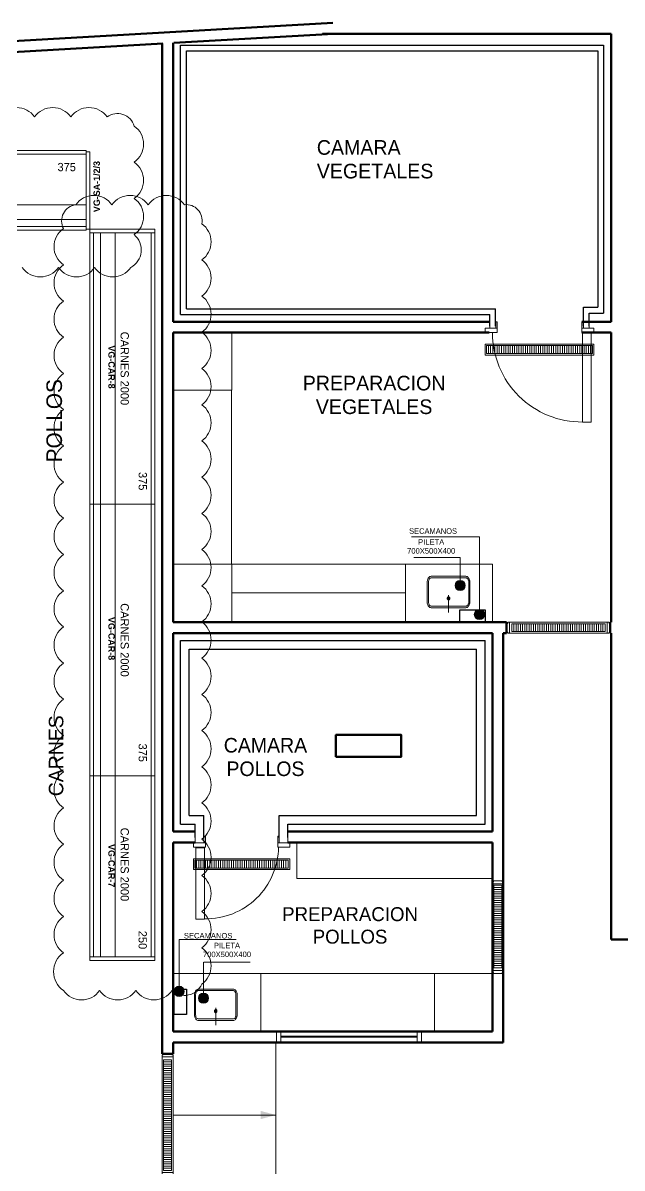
# Model space of a CAD drawing. Header units: metres. Extents: x -5.5 to 74.5, y -93.9 to -36.5.
# Drawn here: x 51.54 to 59.81, y -65.37 to -49.55 of the extents above; entities that cross this region are included whole.
import ezdxf

# ---------------------------------------------------------------- set-up
doc = ezdxf.new("R2010")
doc.units = ezdxf.units.M
doc.header["$LTSCALE"] = 0.508
for name, color, linetype in [('A-EQPM-GOND-TXT', 50, 'Continuous'), ('A-EQPM-VEGET', 111, 'Continuous'), ('EQUIPAMIENTO', 7, 'Continuous'), ('ESTRUCTURA', 7, 'Continuous'), ('lineales', 1, 'Continuous'), ('MUROS', 7, 'Continuous'), ('PANELES', 7, 'Continuous'), ('TEXTO', 7, 'Continuous'), ('VARIOS', 7, 'Continuous'), ('zz-codigo heladeras', 7, 'Continuous'), ('zz-heladeras altas', 82, 'Continuous')]:
    doc.layers.add(name, color=color, linetype=linetype)
doc.styles.add('Arial (bold)', font='ARIALBD.TTF')
doc.styles.add('Futura', font='')
doc.styles.get('Futura').set_extended_font_data('Futura')

# ---------------------------------------------------------------- blocks, each defined once
blk = doc.blocks.new('Group-14')
at = {"color": 0, "linetype": 'Continuous', "lineweight": 5}
for points in [[(17.354, 3.667), (17.358, 3.671), (17.367, 3.671), (17.375, 3.664), (17.38, 3.653), (17.38, 3.64), (17.375, 3.629), (17.367, 3.623), (17.358, 3.623), (17.35, 3.629), (17.345, 3.64), (17.345, 3.653), (17.35, 3.664), (17.354, 3.667)], [(17.356, 3.66), (17.359, 3.662), (17.365, 3.662), (17.371, 3.658), (17.374, 3.651), (17.374, 3.643), (17.371, 3.636), (17.365, 3.632), (17.359, 3.632), (17.353, 3.636), (17.35, 3.643), (17.35, 3.651), (17.353, 3.658), (17.356, 3.66)]]:
    blk.add_open_spline(points, degree=2, dxfattribs=at)
blk = doc.blocks.new('Group-15')
at = {"color": 0, "linetype": 'Continuous', "lineweight": 5}
for p, q in [((17.068987, 3.593618), (17.068987, 3.875618)), ((17.083987, 3.875618), (17.085987, 3.885618)), ((17.083987, 3.593618), (17.083987, 3.875618)), ((17.085987, 3.885618), (17.088987, 3.894618)), ((17.088987, 3.894618), (17.089987, 3.903618)), ((17.089987, 3.903618), (17.093987, 3.910618)), ((17.093987, 3.910618), (17.098987, 3.917618)), ((17.098987, 3.917618), (17.103987, 3.922618)), ((17.103987, 3.922618), (17.110987, 3.926618)), ((17.110987, 3.926618), (17.117987, 3.929618)), ((17.117987, 3.929618), (17.123987, 3.930618)), ((17.123987, 3.951618), (17.601987, 3.951618)), ((17.123987, 3.930618), (17.362987, 3.930618)), ((17.362987, 3.930618), (17.601987, 3.930618)), ((17.601987, 3.930618), (17.608987, 3.929618)), ((17.608987, 3.929618), (17.615987, 3.926618)), ((17.615987, 3.926618), (17.619987, 3.922618)), ((17.619987, 3.922618), (17.628987, 3.917618)), ((17.628987, 3.917618), (17.631987, 3.910618)), ((17.631987, 3.910618), (17.635987, 3.903618)), ((17.635987, 3.903618), (17.641987, 3.894618)), ((17.641987, 3.894618), (17.641987, 3.885618)), ((17.641987, 3.885618), (17.641987, 3.875618)), ((17.641987, 3.875618), (17.641987, 3.593618)), ((17.656987, 3.875618), (17.656987, 3.593618)), ((17.362987, 3.691618), (17.362987, 3.451618)), ((17.085987, 3.583618), (17.083987, 3.593618)), ((17.088987, 3.574618), (17.085987, 3.583618)), ((17.089987, 3.566618), (17.088987, 3.574618)), ((17.093987, 3.558618), (17.089987, 3.566618)), ((17.098987, 3.551618), (17.093987, 3.558618)), ((17.103987, 3.546618), (17.098987, 3.551618)), ((17.110987, 3.542618), (17.103987, 3.546618)), ((17.117987, 3.539618), (17.110987, 3.542618)), ((17.123987, 3.538618), (17.117987, 3.539618)), ((17.601987, 3.538618), (17.123987, 3.538618)), ((17.601987, 3.517618), (17.123987, 3.517618)), ((17.608987, 3.539618), (17.601987, 3.538618)), ((17.615987, 3.542618), (17.608987, 3.539618)), ((17.619987, 3.546618), (17.615987, 3.542618)), ((17.628987, 3.551618), (17.619987, 3.546618)), ((17.631987, 3.558618), (17.628987, 3.551618)), ((17.635987, 3.566618), (17.631987, 3.558618)), ((17.641987, 3.574618), (17.635987, 3.566618)), ((17.641987, 3.593618), (17.641987, 3.583618)), ((17.641987, 3.583618), (17.641987, 3.574618))]:
    blk.add_line(p, q, dxfattribs=at)
for points in [[(17.068987, 3.875618), (17.071987, 3.901618), (17.076987, 3.913618), (17.081987, 3.924618), (17.088987, 3.934618), (17.096987, 3.941618), (17.105987, 3.947618), (17.114987, 3.950618), (17.123987, 3.951618)], [(17.601987, 3.951618), (17.610987, 3.950618), (17.619987, 3.947618), (17.628987, 3.941618), (17.636987, 3.934618), (17.643987, 3.924618), (17.648987, 3.913618), (17.653987, 3.901618), (17.656987, 3.889618), (17.656987, 3.875618)], [(17.123987, 3.517618), (17.114987, 3.518618), (17.105987, 3.521618), (17.096987, 3.527618), (17.088987, 3.534618), (17.081987, 3.544618), (17.076987, 3.555618), (17.071987, 3.567618), (17.068987, 3.580618), (17.068987, 3.593618)], [(17.656987, 3.593618), (17.656987, 3.580618), (17.653987, 3.567618), (17.648987, 3.555618), (17.643987, 3.544618), (17.636987, 3.534618), (17.628987, 3.527618), (17.619987, 3.521618), (17.610987, 3.518618), (17.601987, 3.517618)]]:
    blk.add_lwpolyline(points, dxfattribs=at)
at = {"color": 0}
blk.add_blockref('Group-14', (0, 0), dxfattribs=at)
blk = doc.blocks.new('Group-16')
at = {"color": 0, "linetype": 'Continuous', "lineweight": 5}
for points in [[(20.568, 9.367), (20.572, 9.371), (20.581, 9.371), (20.589, 9.364), (20.594, 9.353), (20.594, 9.34), (20.589, 9.329), (20.581, 9.323), (20.572, 9.323), (20.564, 9.329), (20.559, 9.34), (20.559, 9.353), (20.564, 9.364), (20.568, 9.367)], [(20.57, 9.36), (20.573, 9.362), (20.579, 9.362), (20.585, 9.358), (20.588, 9.351), (20.588, 9.343), (20.585, 9.336), (20.579, 9.332), (20.573, 9.332), (20.567, 9.336), (20.564, 9.343), (20.564, 9.351), (20.567, 9.358), (20.57, 9.36)]]:
    blk.add_open_spline(points, degree=2, dxfattribs=at)
blk = doc.blocks.new('Group-17')
at = {"color": 0, "linetype": 'Continuous', "lineweight": 5}
for p, q in [((20.337987, 9.651618), (20.815987, 9.651618)), ((20.282987, 9.293618), (20.282987, 9.575618)), ((20.297987, 9.575618), (20.299987, 9.585618)), ((20.297987, 9.293618), (20.297987, 9.575618)), ((20.299987, 9.585618), (20.302987, 9.594618)), ((20.302987, 9.594618), (20.303987, 9.603618)), ((20.303987, 9.603618), (20.307987, 9.610618)), ((20.307987, 9.610618), (20.312987, 9.617618)), ((20.312987, 9.617618), (20.317987, 9.622618)), ((20.317987, 9.622618), (20.324987, 9.626618)), ((20.324987, 9.626618), (20.331987, 9.629618)), ((20.331987, 9.629618), (20.337987, 9.630618)), ((20.337987, 9.630618), (20.576987, 9.630618)), ((20.576987, 9.630618), (20.815987, 9.630618)), ((20.815987, 9.630618), (20.822987, 9.629618)), ((20.822987, 9.629618), (20.829987, 9.626618)), ((20.829987, 9.626618), (20.833987, 9.622618)), ((20.833987, 9.622618), (20.842987, 9.617618)), ((20.842987, 9.617618), (20.845987, 9.610618)), ((20.845987, 9.610618), (20.849987, 9.603618)), ((20.849987, 9.603618), (20.855987, 9.594618)), ((20.855987, 9.594618), (20.855987, 9.585618)), ((20.855987, 9.585618), (20.855987, 9.575618)), ((20.855987, 9.575618), (20.855987, 9.293618)), ((20.870987, 9.575618), (20.870987, 9.293618)), ((20.576987, 9.391618), (20.576987, 9.151618)), ((20.299987, 9.283618), (20.297987, 9.293618)), ((20.302987, 9.274618), (20.299987, 9.283618)), ((20.303987, 9.266618), (20.302987, 9.274618)), ((20.307987, 9.258618), (20.303987, 9.266618)), ((20.312987, 9.251618), (20.307987, 9.258618)), ((20.317987, 9.246618), (20.312987, 9.251618)), ((20.324987, 9.242618), (20.317987, 9.246618)), ((20.331987, 9.239618), (20.324987, 9.242618)), ((20.337987, 9.238618), (20.331987, 9.239618)), ((20.815987, 9.238618), (20.337987, 9.238618)), ((20.815987, 9.217618), (20.337987, 9.217618)), ((20.822987, 9.239618), (20.815987, 9.238618)), ((20.829987, 9.242618), (20.822987, 9.239618)), ((20.833987, 9.246618), (20.829987, 9.242618)), ((20.842987, 9.251618), (20.833987, 9.246618)), ((20.845987, 9.258618), (20.842987, 9.251618)), ((20.849987, 9.266618), (20.845987, 9.258618)), ((20.855987, 9.274618), (20.849987, 9.266618)), ((20.855987, 9.293618), (20.855987, 9.283618)), ((20.855987, 9.283618), (20.855987, 9.274618))]:
    blk.add_line(p, q, dxfattribs=at)
for points in [[(20.282987, 9.575618), (20.285987, 9.601618), (20.290987, 9.613618), (20.295987, 9.624618), (20.302987, 9.634618), (20.310987, 9.641618), (20.319987, 9.647618), (20.328987, 9.650618), (20.337987, 9.651618)], [(20.815987, 9.651618), (20.824987, 9.650618), (20.833987, 9.647618), (20.842987, 9.641618), (20.850987, 9.634618), (20.857987, 9.624618), (20.862987, 9.613618), (20.867987, 9.601618), (20.870987, 9.589618), (20.870987, 9.575618)], [(20.337987, 9.217618), (20.328987, 9.218618), (20.319987, 9.221618), (20.310987, 9.227618), (20.302987, 9.234618), (20.295987, 9.244618), (20.290987, 9.255618), (20.285987, 9.267618), (20.282987, 9.280618), (20.282987, 9.293618)], [(20.870987, 9.293618), (20.870987, 9.280618), (20.867987, 9.267618), (20.862987, 9.255618), (20.857987, 9.244618), (20.850987, 9.234618), (20.842987, 9.227618), (20.833987, 9.221618), (20.824987, 9.218618), (20.815987, 9.217618)]]:
    blk.add_lwpolyline(points, dxfattribs=at)
at = {"color": 0}
blk.add_blockref('Group-16', (0, 0), dxfattribs=at)
blk = doc.blocks.new('Group-18')
at = {"color": 0, "linetype": 'Continuous', "lineweight": 5}
for points in [[(17.582987, 9.820518), (19.982987, 9.820518), (19.982987, 9.020518), (17.582987, 9.020518)], [(17.582987, 9.422518), (19.982987, 9.422518), (19.982987, 9.820518), (17.582987, 9.820518)]]:
    blk.add_lwpolyline(points, close=True, dxfattribs=at)
blk = doc.blocks.new('Group-35')
at = {"color": 0, "linetype": 'Continuous', "lineweight": 5}
blk.add_lwpolyline([(0.04, -0.075), (1.64, -0.075), (1.64, 0.075), (0.04, 0.075)], close=True, dxfattribs=at)
blk = doc.blocks.new('Puerta Secciones')
at = {"color": 0, "linetype": 'Continuous', "lineweight": 20}
for p, q in [((0, 0.06), (0, 0.075)), ((1.68, 0.06), (1.68, 0.075)), ((0, -0.06), (0, -0.075)), ((1.68, -0.06), (1.68, -0.075))]:
    blk.add_line(p, q, dxfattribs=at)
at = {"color": 0, "linetype": 'Continuous', "lineweight": 5}
for p, q in [((0.07, 0.055), (0.07, -0.055)), ((1.6, 0.055), (0.07, 0.055)), ((0.1, 0.055), (0.1, -0.055)), ((0.13, 0.055), (0.13, -0.055)), ((0.16, 0.055), (0.16, -0.055)), ((0.19, 0.055), (0.19, -0.055)), ((0.22, 0.055), (0.22, -0.055)), ((0.25, 0.055), (0.25, -0.055)), ((0.28, 0.055), (0.28, -0.055)), ((0.31, 0.055), (0.31, -0.055)), ((0.34, 0.055), (0.34, -0.055)), ((0.37, 0.055), (0.37, -0.055)), ((0.4, 0.055), (0.4, -0.055)), ((0.43, 0.055), (0.43, -0.055)), ((0.46, 0.055), (0.46, -0.055)), ((0.49, 0.055), (0.49, -0.055)), ((0.52, 0.055), (0.52, -0.055)), ((0.55, 0.055), (0.55, -0.055)), ((0.58, 0.055), (0.58, -0.055)), ((0.61, 0.055), (0.61, -0.055)), ((0.64, 0.055), (0.64, -0.055)), ((0.67, 0.055), (0.67, -0.055)), ((0.7, 0.055), (0.7, -0.055)), ((0.73, 0.055), (0.73, -0.055)), ((0.76, 0.055), (0.76, -0.055)), ((0.79, 0.055), (0.79, -0.055)), ((0.82, 0.055), (0.82, -0.055)), ((0.85, 0.055), (0.85, -0.055)), ((0.88, 0.055), (0.88, -0.055)), ((0.91, 0.055), (0.91, -0.055)), ((0.94, 0.055), (0.94, -0.055)), ((0.97, 0.055), (0.97, -0.055)), ((1, 0.055), (1, -0.055)), ((1.03, 0.055), (1.03, -0.055)), ((1.06, 0.055), (1.06, -0.055)), ((1.09, 0.055), (1.09, -0.055)), ((1.12, 0.055), (1.12, -0.055)), ((1.15, 0.055), (1.15, -0.055)), ((1.18, 0.055), (1.18, -0.055)), ((1.21, 0.055), (1.21, -0.055)), ((1.24, 0.055), (1.24, -0.055)), ((1.27, 0.055), (1.27, -0.055)), ((1.3, 0.055), (1.3, -0.055)), ((1.33, 0.055), (1.33, -0.055)), ((1.36, 0.055), (1.36, -0.055)), ((1.39, 0.055), (1.39, -0.055)), ((1.42, 0.055), (1.42, -0.055)), ((1.45, 0.055), (1.45, -0.055)), ((1.48, 0.055), (1.48, -0.055)), ((1.51, 0.055), (1.51, -0.055)), ((1.54, 0.055), (1.54, -0.055)), ((1.57, 0.055), (1.57, -0.055)), ((1.6, 0.055), (1.6, -0.055)), ((0.07, -0.055), (1.6, -0.055))]:
    blk.add_line(p, q, dxfattribs=at)
at = {"color": 0, "linetype": 'Continuous', "lineweight": 20}
for points in [[(0.04, 0.075), (0.015, 0.075), (0.015, 0.06), (0, 0.06), (0, -0.06), (0.015, -0.06), (0.015, -0.075), (0.04, -0.075)], [(1.64, 0.075), (1.665, 0.075), (1.665, 0.06), (1.68, 0.06), (1.68, -0.06), (1.665, -0.06), (1.665, -0.075), (1.64, -0.075)]]:
    blk.add_lwpolyline(points, close=True, dxfattribs=at)
at = {"color": 0}
blk.add_blockref('Group-35', (0, 0), dxfattribs=at)
blk = doc.blocks.new('Group-113')
at = {"color": 0, "linetype": 'Continuous', "lineweight": 5}
blk.add_lwpolyline([(1.39, 0.075), (0.04, 0.075), (0.04, -0.075), (1.39, -0.075)], close=True, dxfattribs=at)
blk = doc.blocks.new('Group-114')
at = {"color": 0, "linetype": 'Continuous', "lineweight": 20}
for p, q in [((0, 0.06), (0, 0.075)), ((1.43, 0.06), (1.43, 0.075)), ((0, -0.06), (0, -0.075)), ((1.43, -0.06), (1.43, -0.075))]:
    blk.add_line(p, q, dxfattribs=at)
at = {"color": 0, "linetype": 'Continuous', "lineweight": 5}
for p, q in [((1.36, 0.055), (0.07, 0.055)), ((0.07, -0.055), (0.07, 0.055)), ((0.1, -0.055), (0.1, 0.055)), ((0.13, -0.055), (0.13, 0.055)), ((0.16, -0.055), (0.16, 0.055)), ((0.19, -0.055), (0.19, 0.055)), ((0.22, -0.055), (0.22, 0.055)), ((0.25, -0.055), (0.25, 0.055)), ((0.28, -0.055), (0.28, 0.055)), ((0.31, -0.055), (0.31, 0.055)), ((0.34, -0.055), (0.34, 0.055)), ((0.37, -0.055), (0.37, 0.055)), ((0.4, -0.055), (0.4, 0.055)), ((0.43, -0.055), (0.43, 0.055)), ((0.46, -0.055), (0.46, 0.055)), ((0.49, -0.055), (0.49, 0.055)), ((0.52, -0.055), (0.52, 0.055)), ((0.55, -0.055), (0.55, 0.055)), ((0.58, -0.055), (0.58, 0.055)), ((0.61, -0.055), (0.61, 0.055)), ((0.64, -0.055), (0.64, 0.055)), ((0.67, -0.055), (0.67, 0.055)), ((0.7, -0.055), (0.7, 0.055)), ((0.73, -0.055), (0.73, 0.055)), ((0.76, -0.055), (0.76, 0.055)), ((0.79, -0.055), (0.79, 0.055)), ((0.82, -0.055), (0.82, 0.055)), ((0.85, -0.055), (0.85, 0.055)), ((0.88, -0.055), (0.88, 0.055)), ((0.91, -0.055), (0.91, 0.055)), ((0.94, -0.055), (0.94, 0.055)), ((0.97, -0.055), (0.97, 0.055)), ((1, -0.055), (1, 0.055)), ((1.03, -0.055), (1.03, 0.055)), ((1.06, -0.055), (1.06, 0.055)), ((1.09, -0.055), (1.09, 0.055)), ((1.12, -0.055), (1.12, 0.055)), ((1.15, -0.055), (1.15, 0.055)), ((1.18, -0.055), (1.18, 0.055)), ((1.21, -0.055), (1.21, 0.055)), ((1.24, -0.055), (1.24, 0.055)), ((1.27, -0.055), (1.27, 0.055)), ((1.3, -0.055), (1.3, 0.055)), ((1.33, -0.055), (1.33, 0.055)), ((1.36, -0.055), (1.36, 0.055)), ((0.07, -0.055), (1.36, -0.055))]:
    blk.add_line(p, q, dxfattribs=at)
at = {"color": 0, "linetype": 'Continuous', "lineweight": 20}
for points in [[(0.04, -0.075), (0.015, -0.075), (0.015, -0.06), (0, -0.06), (0, 0.06), (0.015, 0.06), (0.015, 0.075), (0.04, 0.075)], [(1.39, -0.075), (1.415, -0.075), (1.415, -0.06), (1.43, -0.06), (1.43, 0.06), (1.415, 0.06), (1.415, 0.075), (1.39, 0.075)]]:
    blk.add_lwpolyline(points, close=True, dxfattribs=at)
at = {"color": 0}
blk.add_blockref('Group-113', (0, 0), dxfattribs=at)
blk = doc.blocks.new('PTA SECCION 1.40')
at = {"color": 0}
blk.add_blockref('Group-114', (0, 0), dxfattribs=at)
blk = doc.blocks.new('Group-115')
at = {"color": 0, "linetype": 'Continuous', "lineweight": 5}
blk.add_lwpolyline([(21.182987, 5.405618), (21.182987, 4.205618), (21.332987, 4.205618), (21.332987, 5.405618)], close=True, dxfattribs=at)
blk = doc.blocks.new('Group-116')
at = {"color": 0, "linetype": 'Continuous', "lineweight": 5}
for p, q in [((21.197987, 5.445618), (21.182987, 5.445618)), ((21.202987, 5.385618), (21.202987, 4.245618)), ((21.312987, 5.385618), (21.202987, 5.385618)), ((21.312987, 4.245618), (21.312987, 5.385618)), ((21.317987, 5.445618), (21.332987, 5.445618)), ((21.312987, 5.355618), (21.202987, 5.355618)), ((21.312987, 5.325618), (21.202987, 5.325618)), ((21.312987, 5.295618), (21.202987, 5.295618)), ((21.312987, 5.265618), (21.202987, 5.265618)), ((21.312987, 5.235618), (21.202987, 5.235618)), ((21.312987, 5.205618), (21.202987, 5.205618)), ((21.312987, 5.175618), (21.202987, 5.175618)), ((21.312987, 5.145618), (21.202987, 5.145618)), ((21.312987, 5.115618), (21.202987, 5.115618)), ((21.312987, 5.085618), (21.202987, 5.085618)), ((21.312987, 5.055618), (21.202987, 5.055618)), ((21.312987, 5.025618), (21.202987, 5.025618)), ((21.312987, 4.995618), (21.202987, 4.995618)), ((21.312987, 4.965618), (21.202987, 4.965618)), ((21.312987, 4.935618), (21.202987, 4.935618)), ((21.312987, 4.905618), (21.202987, 4.905618)), ((21.312987, 4.875618), (21.202987, 4.875618)), ((21.312987, 4.845618), (21.202987, 4.845618)), ((21.312987, 4.815618), (21.202987, 4.815618)), ((21.312987, 4.785618), (21.202987, 4.785618)), ((21.312987, 4.755618), (21.202987, 4.755618)), ((21.312987, 4.725618), (21.202987, 4.725618)), ((21.312987, 4.695618), (21.202987, 4.695618)), ((21.312987, 4.665618), (21.202987, 4.665618)), ((21.312987, 4.635618), (21.202987, 4.635618)), ((21.312987, 4.605618), (21.202987, 4.605618)), ((21.312987, 4.575618), (21.202987, 4.575618)), ((21.312987, 4.545618), (21.202987, 4.545618)), ((21.312987, 4.515618), (21.202987, 4.515618)), ((21.312987, 4.485618), (21.202987, 4.485618)), ((21.312987, 4.455618), (21.202987, 4.455618)), ((21.312987, 4.425618), (21.202987, 4.425618)), ((21.312987, 4.395618), (21.202987, 4.395618)), ((21.312987, 4.365618), (21.202987, 4.365618)), ((21.312987, 4.335618), (21.202987, 4.335618)), ((21.312987, 4.305618), (21.202987, 4.305618)), ((21.312987, 4.275618), (21.202987, 4.275618)), ((21.197987, 4.165618), (21.182987, 4.165618)), ((21.312987, 4.245618), (21.202987, 4.245618)), ((21.317987, 4.165618), (21.332987, 4.165618))]:
    blk.add_line(p, q, dxfattribs=at)
for points in [[(21.332987, 5.405618), (21.332987, 5.430618), (21.317987, 5.430618), (21.317987, 5.445618), (21.197987, 5.445618), (21.197987, 5.430618), (21.182987, 5.430618), (21.182987, 5.405618)], [(21.332987, 4.205618), (21.332987, 4.180618), (21.317987, 4.180618), (21.317987, 4.165618), (21.197987, 4.165618), (21.197987, 4.180618), (21.182987, 4.180618), (21.182987, 4.205618)]]:
    blk.add_lwpolyline(points, close=True, dxfattribs=at)
at = {"color": 0}
blk.add_blockref('Group-115', (0, 0), dxfattribs=at)
blk = doc.blocks.new('Group-117')
at = {"color": 0, "linetype": 'Continuous', "lineweight": 5}
blk.add_lwpolyline([(1.5, 0.445), (0, 0.445), (0, 0.295), (1.5, 0.295)], close=True, dxfattribs=at)
blk = doc.blocks.new('Group-118')
at = {"color": 0, "linetype": 'Continuous', "lineweight": 5}
blk.add_lwpolyline([(1.48, 0.425), (0.02, 0.425), (0.02, 0.315), (1.48, 0.315)], close=True, dxfattribs=at)
blk = doc.blocks.new('Group-119')
at = {"color": 0, "linetype": 'Continuous', "lineweight": 5}
for p, q in [((0.045, 0.315), (0.045, 0.425)), ((0.075, 0.315), (0.075, 0.425)), ((0.105, 0.315), (0.105, 0.425)), ((0.135, 0.315), (0.135, 0.425)), ((0.165, 0.315), (0.165, 0.425)), ((0.195, 0.315), (0.195, 0.425)), ((0.225, 0.315), (0.225, 0.425)), ((0.255, 0.315), (0.255, 0.425)), ((0.285, 0.315), (0.285, 0.425)), ((0.315, 0.315), (0.315, 0.425)), ((0.345, 0.315), (0.345, 0.425)), ((0.375, 0.315), (0.375, 0.425)), ((0.405, 0.315), (0.405, 0.425)), ((0.435, 0.315), (0.435, 0.425)), ((0.465, 0.315), (0.465, 0.425)), ((0.495, 0.315), (0.495, 0.425)), ((0.525, 0.315), (0.525, 0.425)), ((0.555, 0.315), (0.555, 0.425)), ((0.585, 0.315), (0.585, 0.425)), ((0.615, 0.315), (0.615, 0.425)), ((0.645, 0.315), (0.645, 0.425)), ((0.675, 0.315), (0.675, 0.425)), ((0.705, 0.315), (0.705, 0.425)), ((0.735, 0.315), (0.735, 0.425)), ((0.765, 0.315), (0.765, 0.425)), ((0.795, 0.315), (0.795, 0.425)), ((0.825, 0.315), (0.825, 0.425)), ((0.855, 0.315), (0.855, 0.425)), ((0.885, 0.315), (0.885, 0.425)), ((0.915, 0.315), (0.915, 0.425)), ((0.945, 0.315), (0.945, 0.425)), ((0.975, 0.315), (0.975, 0.425)), ((1.005, 0.315), (1.005, 0.425)), ((1.035, 0.315), (1.035, 0.425)), ((1.065, 0.315), (1.065, 0.425)), ((1.095, 0.315), (1.095, 0.425)), ((1.125, 0.315), (1.125, 0.425)), ((1.155, 0.315), (1.155, 0.425)), ((1.185, 0.315), (1.185, 0.425)), ((1.215, 0.315), (1.215, 0.425)), ((1.245, 0.315), (1.245, 0.425)), ((1.275, 0.315), (1.275, 0.425)), ((1.305, 0.315), (1.305, 0.425)), ((1.335, 0.315), (1.335, 0.425)), ((1.365, 0.315), (1.365, 0.425)), ((1.395, 0.315), (1.395, 0.425)), ((1.425, 0.315), (1.425, 0.425)), ((1.455, 0.315), (1.455, 0.425))]:
    blk.add_line(p, q, dxfattribs=at)
at = {"color": 0}
for name in ['Group-117', 'Group-118']:
    blk.add_blockref(name, (0, 0), dxfattribs=at)
blk = doc.blocks.new('Group-120')
at = {"color": 0, "linetype": 'Continuous', "lineweight": 5}
blk.add_lwpolyline([(0.155, 1.37), (0.155, 0.145), (0.035, 0.145), (0.035, 1.37)], close=True, dxfattribs=at)
blk = doc.blocks.new('P Camara 1.47')
at = {"color": 0, "linetype": 'Continuous', "lineweight": 5}
for p, q in [((0.065, 0.075), (0.065, -0.015)), ((1.435, 0.075), (1.435, -0.015))]:
    blk.add_line(p, q, dxfattribs=at)
for points in [[(0, 0.135), (0.165, 0.135), (0.165, 0.075), (0, 0.075)], [(0.145, 0.075), (0.165, 0.075), (0.165, -0.015), (0.145, -0.015)], [(1.335, 0.135), (1.5, 0.135), (1.5, 0.075), (1.335, 0.075)], [(1.335, 0.075), (1.355, 0.075), (1.355, -0.015), (1.335, -0.015)]]:
    blk.add_lwpolyline(points, close=True, dxfattribs=at)
blk.add_arc((0.165, 0.135), 1.235, 0, 90.4639, dxfattribs=at)
at = {"color": 0}
for name in ['Group-120', 'Group-119']:
    blk.add_blockref(name, (0, 0), dxfattribs=at)
blk = doc.blocks.new('Group-121')
at = {"color": 0, "linetype": 'Continuous', "lineweight": 5}
blk.add_lwpolyline([(1.305, -0.46), (-0.025, -0.46), (-0.025, -0.31), (1.305, -0.31)], close=True, dxfattribs=at)
blk = doc.blocks.new('Group-122')
at = {"color": 0, "linetype": 'Continuous', "lineweight": 5}
blk.add_lwpolyline([(1.285, -0.44), (-0.005, -0.44), (-0.005, -0.33), (1.285, -0.33)], close=True, dxfattribs=at)
blk = doc.blocks.new('Group-123')
at = {"color": 0, "linetype": 'Continuous', "lineweight": 5}
blk.add_lwpolyline([(0.13, -1.145), (0.13, -0.16), (0.01, -0.16), (0.01, -1.145)], close=True, dxfattribs=at)
blk = doc.blocks.new('Group-124')
at = {"color": 0, "linetype": 'Continuous', "lineweight": 5}
for p, q in [((0, -0.09), (0, 0)), ((1.28, -0.09), (1.28, 0)), ((0.02, -0.33), (0.02, -0.44)), ((0.05, -0.33), (0.05, -0.44)), ((0.08, -0.33), (0.08, -0.44)), ((0.11, -0.33), (0.11, -0.44)), ((0.14, -0.33), (0.14, -0.44)), ((0.17, -0.33), (0.17, -0.44)), ((0.2, -0.33), (0.2, -0.44)), ((0.23, -0.33), (0.23, -0.44)), ((0.26, -0.33), (0.26, -0.44)), ((0.29, -0.33), (0.29, -0.44)), ((0.32, -0.33), (0.32, -0.44)), ((0.35, -0.33), (0.35, -0.44)), ((0.38, -0.33), (0.38, -0.44)), ((0.41, -0.33), (0.41, -0.44)), ((0.44, -0.33), (0.44, -0.44)), ((0.47, -0.33), (0.47, -0.44)), ((0.5, -0.33), (0.5, -0.44)), ((0.53, -0.33), (0.53, -0.44)), ((0.56, -0.33), (0.56, -0.44)), ((0.59, -0.33), (0.59, -0.44)), ((0.62, -0.33), (0.62, -0.44)), ((0.65, -0.33), (0.65, -0.44)), ((0.68, -0.33), (0.68, -0.44)), ((0.71, -0.33), (0.71, -0.44)), ((0.74, -0.33), (0.74, -0.44)), ((0.77, -0.33), (0.77, -0.44)), ((0.8, -0.33), (0.8, -0.44)), ((0.83, -0.33), (0.83, -0.44)), ((0.86, -0.33), (0.86, -0.44)), ((0.89, -0.33), (0.89, -0.44)), ((0.92, -0.33), (0.92, -0.44)), ((0.95, -0.33), (0.95, -0.44)), ((0.98, -0.33), (0.98, -0.44)), ((1.01, -0.33), (1.01, -0.44)), ((1.04, -0.33), (1.04, -0.44)), ((1.07, -0.33), (1.07, -0.44)), ((1.1, -0.33), (1.1, -0.44)), ((1.13, -0.33), (1.13, -0.44)), ((1.16, -0.33), (1.16, -0.44)), ((1.19, -0.33), (1.19, -0.44)), ((1.22, -0.33), (1.22, -0.44)), ((1.25, -0.33), (1.25, -0.44))]:
    blk.add_line(p, q, dxfattribs=at)
for points in [[(0.12, -0.09), (0.14, -0.09), (0.14, 0), (0.12, 0)], [(1.14, -0.09), (1.16, -0.09), (1.16, 0), (1.14, 0)], [(-0.025, -0.15), (0.14, -0.15), (0.14, -0.09), (-0.025, -0.09)], [(1.14, -0.15), (1.305, -0.15), (1.305, -0.09), (1.14, -0.09)]]:
    blk.add_lwpolyline(points, close=True, dxfattribs=at)
blk.add_arc((0.15, -0.14), 1, 268.9972, 359.427, dxfattribs=at)
at = {"color": 0}
for name in ['Group-121', 'Group-123', 'Group-122']:
    blk.add_blockref(name, (0, 0), dxfattribs=at)
blk = doc.blocks.new('PIET 1.00_12')
at = {"color": 0}
blk.add_blockref('Group-124', (0, 0), dxfattribs=at)
blk = doc.blocks.new('Group-108')
at = {"color": 0, "linetype": 'Continuous', "lineweight": 5}
for p, q in [((0.06, 0.075), (0.06, -0.075)), ((1.94, 0.01), (0.06, 0.01)), ((1.94, 0), (0.06, 0)), ((1.94, 0.075), (1.94, -0.075)), ((1.94, -0.075), (1.94, 0))]:
    blk.add_line(p, q, dxfattribs=at)
blk.add_lwpolyline([(0, 0.075), (2, 0.075), (2, -0.075), (0, -0.075)], close=True, dxfattribs=at)
blk = doc.blocks.new('Group-109')
at = {"color": 0}
blk.add_blockref('Group-108', (0, 0), dxfattribs=at)
blk = doc.blocks.new('Group-110')
at = {"color": 0}
blk.add_blockref('Group-109', (0, 0), dxfattribs=at)
blk = doc.blocks.new('Group-111')
at = {"color": 0}
blk.add_blockref('Group-110', (0, 0), dxfattribs=at)
blk = doc.blocks.new('V 2.00 P_0.30')
at = {"color": 0}
blk.add_blockref('Group-111', (0, 0), dxfattribs=at)
blk = doc.blocks.new('VG-VEG-6')
at = {"layer": 'A-EQPM-VEGET', "lineweight": 0}
for p, q in [((3.75, 0), (3.75, -1.067)), ((3.75, -0.954), (3.75, -1.072))]:
    blk.add_line(p, q, dxfattribs=at)
at = {"layer": 'zz-heladeras altas', "lineweight": 0}
for p, q in [((0, 0), (0, -1.067)), ((0, 0), (0, -1.067)), ((0, 0), (0, -1.067)), ((3.75, 0), (0, 0)), ((0, 0), (0, -1.1)), ((3.75, -1.1), (3.75, 0)), ((3.75, -0.748), (0, -0.748)), ((3.75, -0.953), (0, -0.953)), ((0, -0.954), (0, -1.072)), ((3.75, -1.05), (0, -1.05)), ((0, -1.1), (3.75, -1.1)), ((3.75, -1.1), (0, -1.1)), ((3.73, -1.1), (0.075, -1.1))]:
    blk.add_line(p, q, dxfattribs=at)
for points in [[(0, 0), (3.75, 0), (3.75, -1.1), (0, -1.1)], [(3.75, 0), (3.75, -0.05), (0, -0.05), (0, 0)]]:
    blk.add_lwpolyline(points, close=True, dxfattribs=at)
at = {"layer": 'A-EQPM-GOND-TXT', "linetype": 'Continuous', "lineweight": 0, "line_spacing_factor": 0.967741, "style": 'Futura'}
for s, insert, char_height, width, attachment_point in [('375', (3.609, -0.171), 0.1138, 0.4299, 3), ('VEGETALES 2000', (1.871, -0.618), 0.11379, 2.08459, 5)]:
    blk.add_mtext(s, dxfattribs=dict(at, insert=insert, char_height=char_height, width=width, attachment_point=attachment_point))
at = {"layer": 'zz-codigo heladeras', "color": 7, "insert": (1.539, -0.901), "char_height": 0.0884, "attachment_point": 7, "line_spacing_factor": 0.992596, "style": 'Arial (bold)'}
blk.add_mtext('VG-VEG-6', dxfattribs=at)
blk = doc.blocks.new('VG-CAR-8')
at = {"layer": 'A-EQPM-VEGET', "lineweight": 0}
blk.add_line((3.75, -0.754), (3.75, -0.872), dxfattribs=at)
at = {"layer": 'zz-heladeras altas', "lineweight": 0}
for p, q in [((0, 0), (3.75, 0)), ((3.75, -0.9), (3.75, 0)), ((3.75, -0.548), (0, -0.548)), ((3.75, -0.753), (0, -0.753)), ((3.75, -0.85), (0, -0.85)), ((0, -0.9), (3.75, -0.9)), ((3.75, -0.9), (0, -0.9)), ((3.73, -0.9), (0.075, -0.9))]:
    blk.add_line(p, q, dxfattribs=at)
for points in [[(0, 0), (3.75, 0), (3.75, -0.9), (0, -0.9)], [(3.75, 0), (3.75, -0.05), (0, -0.05), (0, 0)]]:
    blk.add_lwpolyline(points, close=True, dxfattribs=at)
at = {"layer": 'A-EQPM-GOND-TXT', "linetype": 'Continuous', "lineweight": 0, "line_spacing_factor": 0.967741, "style": 'Futura'}
for s, insert, char_height, width, attachment_point in [('375', (3.559, -0.111), 0.1138, 0.4299, 3), ('CARNES 2000', (1.875, -0.418), 0.11379, 2.41434, 5)]:
    blk.add_mtext(s, dxfattribs=dict(at, insert=insert, char_height=char_height, width=width, attachment_point=attachment_point))
at = {"layer": 'zz-codigo heladeras', "color": 7, "insert": (1.557, -0.644), "char_height": 0.0884, "attachment_point": 7, "line_spacing_factor": 0.992596, "style": 'Arial (bold)'}
blk.add_mtext('VG-CAR-8', dxfattribs=at)
blk = doc.blocks.new('VG-CAR-7')
at = {"layer": 'zz-heladeras altas', "lineweight": 0}
for p, q in [((0, 0), (2.5, 0)), ((2.5, 0), (2.5, -0.867)), ((2.5, -0.548), (0, -0.548)), ((2.5, -0.753), (0, -0.753)), ((2.5, -0.754), (2.5, -0.872)), ((2.5, -0.85), (0, -0.85)), ((2.48, -0.9), (0.075, -0.9))]:
    blk.add_line(p, q, dxfattribs=at)
for points in [[(0, 0), (2.5, 0), (2.5, -0.9), (0, -0.9)], [(2.5, 0), (2.5, -0.05), (0, -0.05), (0, 0)]]:
    blk.add_lwpolyline(points, close=True, dxfattribs=at)
at = {"layer": 'A-EQPM-GOND-TXT', "linetype": 'Continuous', "lineweight": 0, "line_spacing_factor": 0.967741, "style": 'Futura'}
for s, insert, char_height, width, attachment_point in [('250', (2.395, -0.112), 0.1138, 0.4299, 3), ('CARNES 2000', (1.225, -0.418), 0.11379, 2.41434, 5)]:
    blk.add_mtext(s, dxfattribs=dict(at, insert=insert, char_height=char_height, width=width, attachment_point=attachment_point))
at = {"layer": 'zz-codigo heladeras', "color": 7, "insert": (0.943, -0.644), "char_height": 0.0884, "attachment_point": 7, "line_spacing_factor": 0.992596, "style": 'Arial (bold)'}
blk.add_mtext('VG-CAR-7', dxfattribs=at)

msp = doc.modelspace()

# ---------------------------------------------------------------- hatches: boundary and pattern name
at = {"layer": 'EQUIPAMIENTO', "linetype": 'Continuous', "lineweight": 9}
h = msp.add_hatch(color=256, dxfattribs=at)
edge = h.paths.add_edge_path()
edge.add_arc((57.579, -57.322), 0.0705, 0, 360, ccw=False)
h = msp.add_hatch(color=256, dxfattribs=at)
edge = h.paths.add_edge_path()
edge.add_arc((57.844, -57.723), 0.0705, 0, 360, ccw=False)
h = msp.add_hatch(color=256, dxfattribs=at)
edge = h.paths.add_edge_path()
edge.add_arc((53.699, -62.927), 0.0705, 0, 360, ccw=False)
h = msp.add_hatch(color=256, dxfattribs=at)
edge = h.paths.add_edge_path()
edge.add_arc((54.034, -63.022), 0.0705, 0, 360, ccw=False)

# ---------------------------------------------------------------- linework, layer by layer
for p, q in [((57.844, -56.652), (56.908, -56.652)), ((57.844, -57.723), (57.844, -56.652)), ((57.579, -56.937), (56.939, -56.937)), ((57.579, -57.322), (57.579, -56.937)), ((54.485, -62.212), (53.699, -62.212)), ((53.699, -62.927), (53.699, -62.212)), ((54.034, -63.022), (54.034, -62.522)), ((54.68, -62.522), (54.04, -62.522))]:
    msp.add_line(p, q, dxfattribs=at)
at = {"layer": 'EQUIPAMIENTO', "linetype": 'Continuous', "lineweight": 20}
for points in [[(53.624, -53.83), (54.424, -53.83), (54.424, -54.626), (53.624, -54.626)], [(53.622, -54.626), (54.422, -54.626), (54.422, -57.026), (53.622, -57.026)], [(53.624, -57.026), (54.424, -57.026), (54.424, -57.826), (53.624, -57.826)], [(56.824, -57.026), (58.024, -57.026), (58.024, -57.826), (56.824, -57.826)], [(55.324, -60.87), (58.025, -60.87), (58.025, -61.37), (55.324, -61.37)], [(53.624, -62.683), (54.824, -62.683), (54.824, -63.483), (53.624, -63.483)], [(54.824, -62.683), (57.224, -62.683), (57.224, -63.483), (54.824, -63.483)], [(57.224, -62.683), (58.024, -62.683), (58.024, -63.483), (57.224, -63.483)]]:
    msp.add_lwpolyline(points, close=True, dxfattribs=at)
at = {"layer": 'EQUIPAMIENTO', "linetype": 'Continuous', "lineweight": 30}
for points in [[(57.574, -57.66), (57.924, -57.66), (57.924, -57.83), (57.574, -57.83)], [(53.629, -62.895), (53.799, -62.895), (53.799, -63.245), (53.629, -63.245)]]:
    msp.add_lwpolyline(points, close=True, dxfattribs=at)
at = {"layer": 'EQUIPAMIENTO', "linetype": 'Continuous', "lineweight": 9}
for centre in [(57.579, -57.322), (57.844, -57.723), (53.699, -62.927), (54.034, -63.022)]:
    msp.add_circle(centre, 0.0705, dxfattribs=at)
at = {"layer": 'ESTRUCTURA', "linetype": 'Continuous', "lineweight": 50, "flags": 128}
msp.add_lwpolyline([(55.864, -59.687), (55.864, -59.387), (56.764, -59.387), (56.764, -59.687)], close=True, dxfattribs=at)
at = {"layer": 'lineales', "color": 22, "linetype": 'Continuous', "lineweight": 0, "true_color": 0xd12b15, "flags": 128}
msp.add_lwpolyline([(51.532, -52.931, 0.520567), (52.032, -52.931, 0.520567), (52.532, -52.931, 0.520567), (53.032, -52.931, 0.520567), (53.078, -52.477, 0.520567), (53.078, -51.977, 0.520567), (53.078, -51.477, 0.520567), (53.078, -50.977, 0.520567), (52.703, -50.852, 0.520567), (52.203, -50.852, 0.520567), (51.703, -50.852, 0.520567), (51.203, -50.852, 0.520567)], format="xyb", dxfattribs=at)
msp.add_lwpolyline([(52.101, -62.916, 0.520567), (52.601, -62.916, 0.520567), (53.101, -62.916, 0.520567), (53.601, -62.916, 0.520567), (54.01, -62.826, 0.520567), (54.01, -62.326, 0.520567), (54.01, -61.826, 0.520567), (54.01, -61.326, 0.520567), (54.01, -60.826, 0.520567), (54.01, -60.326, 0.520567), (54.01, -59.826, 0.520567), (54.01, -59.326, 0.520567), (54.01, -58.826, 0.520567), (54.01, -58.326, 0.520567), (54.01, -57.826, 0.520567), (54.01, -57.326, 0.520567), (54.01, -56.826, 0.520567), (54.01, -56.326, 0.520567), (54.01, -55.826, 0.520567), (54.01, -55.326, 0.520567), (54.01, -54.826, 0.520567), (54.01, -54.326, 0.520567), (54.01, -53.826, 0.520567), (54.01, -53.326, 0.520567), (54.01, -52.826, 0.520567), (54.01, -52.326, 0.520567), (53.771, -52.065, 0.520567), (53.271, -52.065, 0.520567), (52.771, -52.065, 0.520567), (52.271, -52.065, 0.520567), (52.101, -52.394, 0.520567), (52.101, -52.894, 0.520567), (52.101, -53.394, 0.520567), (52.101, -53.894, 0.520567), (52.101, -54.394, 0.520567), (52.101, -54.894, 0.520567), (52.101, -55.394, 0.520567), (52.101, -55.894, 0.520567), (52.101, -56.394, 0.520567), (52.101, -56.894, 0.520567), (52.101, -57.394, 0.520567), (52.101, -57.894, 0.520567), (52.101, -58.394, 0.520567), (52.101, -58.894, 0.520567), (52.101, -59.394, 0.520567), (52.101, -59.894, 0.520567), (52.101, -60.394, 0.520567), (52.101, -60.894, 0.520567), (52.101, -61.394, 0.520567), (52.101, -61.894, 0.520567), (52.101, -62.394, 0.520567)], format="xyb", close=True, dxfattribs=at)
at = {"layer": 'MUROS', "linetype": 'Continuous', "lineweight": 50}
for p, q in [((50.035, -49.885), (55.821, -49.553)), ((53.624, -49.829), (55.829, -49.703)), ((55.677, -49.703), (59.664, -49.703)), ((59.664, -49.703), (59.664, -53.68)), ((50.042, -50.035), (53.474, -49.838)), ((53.464, -49.838), (53.464, -63.791)), ((53.614, -49.829), (53.614, -53.68)), ((53.614, -53.68), (57.979, -53.68)), ((59.259, -53.68), (59.664, -53.68)), ((53.614, -53.83), (53.614, -57.83)), ((53.614, -53.83), (57.979, -53.83)), ((59.259, -53.83), (59.664, -53.83)), ((59.664, -53.83), (59.664, -57.83)), ((53.614, -57.83), (58.22, -57.83)), ((58.22, -57.98), (58.22, -57.83)), ((59.65, -57.83), (59.664, -57.83)), ((59.65, -57.98), (59.65, -57.83)), ((53.614, -57.98), (53.614, -60.72)), ((53.614, -57.98), (58.024, -57.98)), ((58.024, -57.98), (58.024, -60.72)), ((58.174, -57.98), (58.22, -57.98)), ((58.174, -57.98), (58.174, -63.633)), ((59.65, -57.98), (59.664, -57.98)), ((59.664, -57.98), (59.664, -62.21)), ((53.614, -60.72), (53.92, -60.72)), ((55.2, -60.72), (58.024, -60.72)), ((53.614, -60.87), (53.614, -63.483)), ((53.614, -60.87), (53.92, -60.87)), ((55.2, -60.87), (58.024, -60.87)), ((58.024, -60.87), (58.024, -63.483)), ((59.664, -62.21), (61.949, -62.21)), ((53.614, -63.483), (58.024, -63.483)), ((53.614, -63.633), (53.614, -63.791)), ((53.614, -63.633), (58.174, -63.633)), ((53.464, -63.791), (53.614, -63.791))]:
    msp.add_line(p, q, dxfattribs=at)
at = {"layer": 'PANELES', "linetype": 'Continuous', "lineweight": 30}
for p, q in [((53.719, -49.86), (59.559, -49.86)), ((53.719, -53.58), (53.719, -49.86)), ((53.799, -49.94), (59.479, -49.94)), ((53.799, -53.5), (53.799, -49.94)), ((59.479, -49.94), (59.479, -53.48)), ((59.559, -49.86), (59.559, -53.56)), ((53.719, -53.58), (57.987, -53.58)), ((53.799, -53.5), (58.067, -53.5)), ((57.987, -53.74), (57.987, -53.58)), ((58.067, -53.74), (58.067, -53.5)), ((59.28, -53.48), (59.479, -53.48)), ((59.28, -53.74), (59.28, -53.48)), ((59.36, -53.56), (59.559, -53.56)), ((59.36, -53.74), (59.36, -53.56)), ((53.716, -58.08), (57.925, -58.08)), ((53.716, -60.62), (53.716, -58.08)), ((57.925, -60.62), (57.925, -58.08)), ((53.836, -58.2), (57.805, -58.2)), ((53.836, -60.5), (53.836, -58.2)), ((57.805, -60.5), (57.805, -58.2)), ((53.836, -60.5), (54.04, -60.5)), ((54.04, -60.801), (54.04, -60.5)), ((55.08, -60.5), (57.805, -60.5)), ((55.08, -60.801), (55.08, -60.5)), ((53.716, -60.62), (53.92, -60.62)), ((53.92, -60.801), (53.92, -60.62)), ((55.2, -60.62), (57.925, -60.62)), ((55.2, -60.801), (55.2, -60.62))]:
    msp.add_line(p, q, dxfattribs=at)
at = {"layer": 'VARIOS', "linetype": 'Continuous', "lineweight": 9}
for p, q in [((55.035, -65.63), (55.035, -63.64)), ((55.035, -64.635), (53.614, -64.635))]:
    msp.add_line(p, q, dxfattribs=at)
at = {"layer": 'VARIOS', "lineweight": 9}
msp.add_solid([(55.035, -64.635), (54.823, -64.692), (54.823, -64.578)], dxfattribs=at)
at = {"layer": 'zz-heladeras altas', "lineweight": 0}
for points in [[(52.414, -51.333), (52.414, -52.4), (52.464, -52.4), (52.464, -51.333)], [(53.364, -52.4), (52.464, -52.4), (52.464, -52.45), (53.364, -52.45)], [(53.364, -62.45), (52.464, -62.45), (52.464, -62.5), (53.364, -62.5)]]:
    msp.add_lwpolyline(points, close=True, dxfattribs=at)

# ---------------------------------------------------------------- block references
at = {"layer": 'EQUIPAMIENTO'}
for name in ['Group-18', 'Group-17', 'Group-15']:
    msp.add_blockref(name, (36.841, -66.847), dxfattribs=at)
at = {"layer": 'MUROS', "rotation": 180}
msp.add_blockref('P Camara 1.47', (59.424, -53.695), dxfattribs=at)
at = {"layer": 'MUROS', "xscale": -1}
msp.add_blockref('PTA SECCION 1.40', (59.65, -57.905), dxfattribs=at)
at = {"layer": 'MUROS'}
for name, p in [('PIET 1.00_12', (53.92, -60.785)), ('Group-116', (36.841, -66.847)), ('V 2.00 P_0.30', (55.044, -63.558))]:
    msp.add_blockref(name, p, dxfattribs=at)
at = {"layer": 'MUROS', "xscale": -1, "rotation": 270}
msp.add_blockref('Puerta Secciones', (53.539, -65.471), dxfattribs=at)
at = {"layer": 'zz-heladeras altas', "lineweight": 0}
msp.add_blockref('VG-VEG-6', (48.664, -51.316), dxfattribs=at)
at = {"layer": 'zz-heladeras altas', "lineweight": 0, "rotation": 270}
for name, p in [('VG-CAR-8', (53.364, -52.45)), ('VG-CAR-8', (53.364, -56.2)), ('VG-CAR-7', (53.364, -59.95))]:
    msp.add_blockref(name, p, dxfattribs=at)

# ---------------------------------------------------------------- texts
at = {"layer": 'EQUIPAMIENTO', "attachment_point": 2, "line_spacing_factor": 0.96736, "style": 'Futura'}
for s, insert, char_height in [('SECAMANOS', (57.204, -56.532), 0.0774), ('PILETA\\P700X500X400', (57.178, -56.684), 0.07591), ('PILETA\\P700X500X400', (54.359, -62.256), 0.07591)]:
    msp.add_mtext(s, dxfattribs=dict(at, insert=insert, char_height=char_height))
at = {"layer": 'EQUIPAMIENTO', "insert": (53.764, -62.121), "char_height": 0.0759, "width": 16.47868, "attachment_point": 1, "line_spacing_factor": 0.96736, "style": 'Futura'}
msp.add_mtext('SECAMANOS', dxfattribs=at)
at = {"layer": 'TEXTO', "line_spacing_factor": 0.96736, "style": 'Futura'}
for s, insert, char_height, width, attachment_point in [('CAMARA\\PVEGETALES', (55.599, -51.172), 0.2024, 2.2213, 1), ('PREPARACION\\PVEGETALES', (56.39, -54.426), 0.20238, 2.47374, 2), ('PREPARACION\\PPOLLOS', (56.058, -61.765), 0.19264, 2.33175, 2)]:
    msp.add_mtext(s, dxfattribs=dict(at, insert=insert, char_height=char_height, width=width, attachment_point=attachment_point))
at = {"layer": 'TEXTO', "width": 1.55879, "attachment_point": 2, "rotation": 90, "line_spacing_factor": 0.96736, "style": 'Futura'}
for s, insert, char_height in [('POLLOS', (51.866, -55.047), 0.2148), ('CARNES', (51.899, -59.674), 0.2005)]:
    msp.add_mtext(s, dxfattribs=dict(at, insert=insert, char_height=char_height))
at = {"layer": 'TEXTO', "insert": (54.89, -59.428), "char_height": 0.2012, "attachment_point": 2, "line_spacing_factor": 0.96736, "style": 'Futura'}
msp.add_mtext('CAMARA\\PPOLLOS', dxfattribs=at)
at = {"layer": 'zz-heladeras altas', "color": 7, "insert": (52.607, -52.167), "char_height": 0.08842, "attachment_point": 7, "rotation": 90, "line_spacing_factor": 0.992596, "style": 'Arial (bold)'}
msp.add_mtext('VG-SA-1/2/3', dxfattribs=at)

doc.saveas('drawing.dxf')
